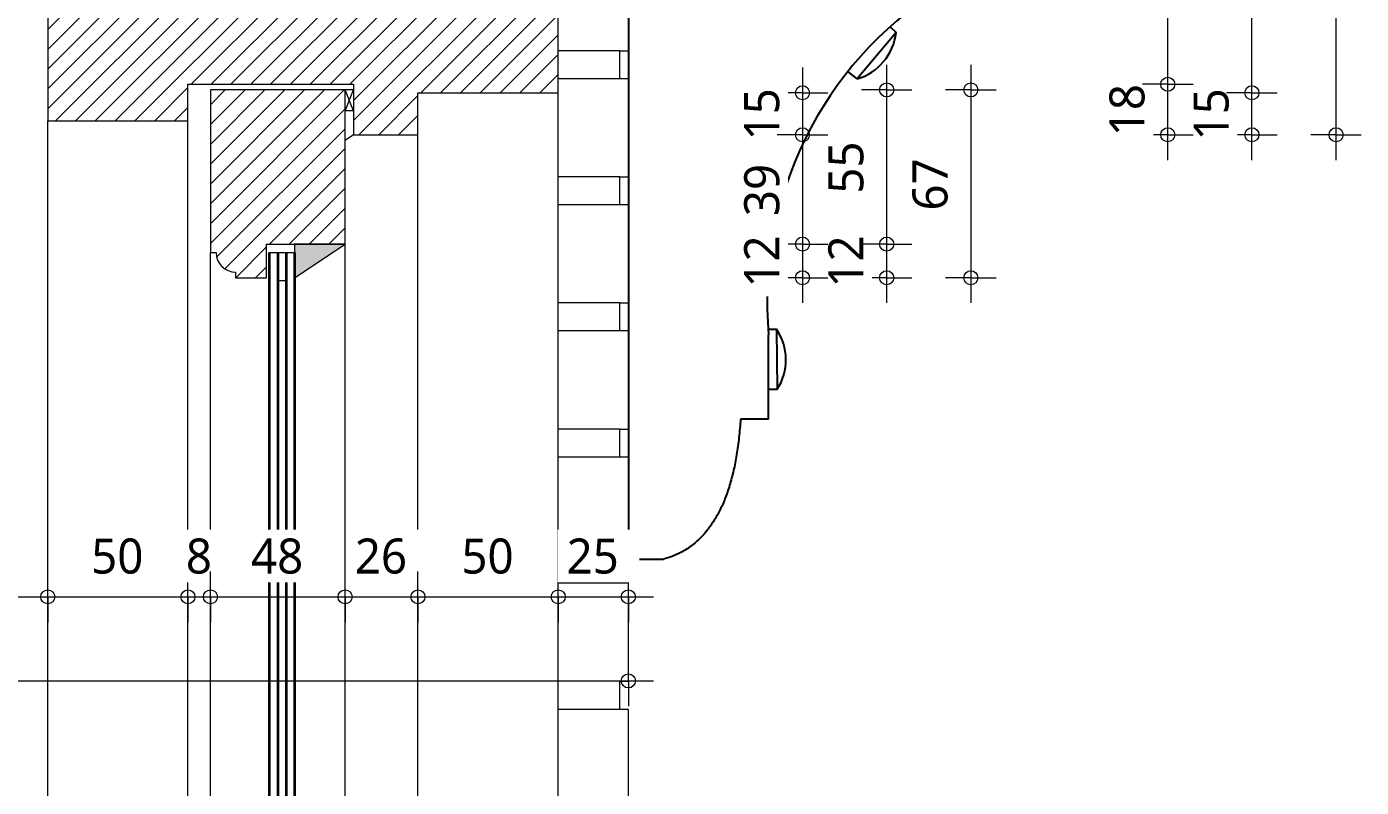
# Model space of a CAD drawing. Header units: millimetres. Extents: x 2125 to 5374, y 989 to 5495.
# Drawn here: x 4622.6 to 5098.4, y 4296.1 to 4567.5 of the extents above; entities that cross this region are included whole.
import ezdxf

# ---------------------------------------------------------------- set-up
doc = ezdxf.new("R2010")
doc.units = ezdxf.units.MM
for name, color, linetype, lineweight in [('A-ANNO-DIMS', 211, 'Continuous', 13), ('A-ANNO-DIMS-5', 211, 'Continuous', 13), ('A-DETL', 90, 'Continuous', 13), ('A-DETL-GENF', 92, 'Continuous', 18)]:
    doc.layers.add(name, color=color, linetype=linetype, lineweight=lineweight)
doc.styles.add('Segoe UI_2', font='segoeui.ttf', dxfattribs={"height": 12.5})
doc.dimstyles.new('2_5_mm', dxfattribs={"dimscale": 304.8, "dimtxt": 13.092049, "dimasz": 0.016404, "dimexe": 0.029528, "dimexo": 0.0625, "dimgap": 0.014764, "dimtad": 1, "dimdec": 0, "dimzin": 0, "dimdsep": 46, "dimtxsty": 'Segoe UI_2', "dimblk1": 'DOTBLANK', "dimblk2": 'DOTBLANK', "dimsah": 1, "dimcen": 0.09, "dimdle": 0.029528, "dimazin": 0, "dimtfac": 1, "dimtdec": 4, "dimtix": 1, "dimtmove": 0, "dimatfit": 3, "dimfxl": 0.029528, "dimfxlon": 1, "dimtvp": 1, "dimtfill": 1, "dimtolj": 1, "dimtzin": 0, "dimarcsym": 2})
pattern_1 = [(45, (0, 0), (-3.535534, 3.535534), [])]

# ---------------------------------------------------------------- blocks, each defined once
blk = doc.blocks.new('DIMBLOCK73-Details Restauratie 1-5')
at = {"layer": 'A-ANNO-DIMS-5'}
for p, q in [((4547.1, 4364.05), (4547.1, 4373.05)), ((4630.1, 4364.05), (4630.1, 4373.05)), ((4547.1, 4364.05), (4630.1, 4364.05)), ((4547.1, 4364.05), (4547.1, 4355.05)), ((4630.1, 4364.05), (4630.1, 4355.05))]:
    blk.add_line(p, q, dxfattribs=at)
for centre in [(4547.1, 4364.05), (4630.1, 4364.05)]:
    blk.add_circle(centre, 2.5, dxfattribs=at)
at = {"layer": 'A-ANNO-DIMS-5', "color": 0, "insert": (4579.08, 4384.86), "char_height": 12.5, "width": 22.8516, "attachment_point": 1, "line_spacing_factor": 1.142579, "style": 'Segoe UI_2', "bg_fill": 3, "box_fill_scale": 1.25, "bg_fill_color": 9, "bg_fill_true_color": 13158600, "bg_fill_transparency": 0}
blk.add_mtext('83', dxfattribs=at)
blk = doc.blocks.new('_DotBlank')
at = {"color": 0, "linetype": 'ByBlock', "lineweight": -2}
blk.add_line((-0.5, 0), (-1, 0), dxfattribs=at)
blk.add_circle((0, 0), 0.5, dxfattribs=at)
blk = doc.blocks.new('DIMBLOCK74-Details Restauratie 1-5')
at = {"layer": 'A-ANNO-DIMS-5'}
for p, q in [((4630.1, 4364.05), (4630.1, 4373.05)), ((4680.1, 4364.05), (4680.1, 4373.05)), ((4630.1, 4364.05), (4680.1, 4364.05)), ((4630.1, 4364.05), (4630.1, 4355.05)), ((4680.1, 4364.05), (4680.1, 4355.05))]:
    blk.add_line(p, q, dxfattribs=at)
for centre in [(4630.1, 4364.05), (4680.1, 4364.05)]:
    blk.add_circle(centre, 2.5, dxfattribs=at)
at = {"layer": 'A-ANNO-DIMS-5', "color": 0, "insert": (4645.58, 4384.86), "char_height": 12.5, "width": 22.8516, "attachment_point": 1, "line_spacing_factor": 1.142579, "style": 'Segoe UI_2', "bg_fill": 3, "box_fill_scale": 1.25, "bg_fill_color": 9, "bg_fill_true_color": 13158600, "bg_fill_transparency": 0}
blk.add_mtext('50', dxfattribs=at)
blk = doc.blocks.new('DIMBLOCK75-Details Restauratie 1-5')
at = {"layer": 'A-ANNO-DIMS-5'}
for p, q in [((4680.1, 4364.05), (4680.1, 4373.05)), ((4688.1, 4364.05), (4688.1, 4373.05)), ((4680.1, 4364.05), (4688.1, 4364.05)), ((4680.1, 4364.05), (4680.1, 4355.05)), ((4688.1, 4364.05), (4688.1, 4355.05))]:
    blk.add_line(p, q, dxfattribs=at)
for centre in [(4680.1, 4364.05), (4688.1, 4364.05)]:
    blk.add_circle(centre, 2.5, dxfattribs=at)
at = {"layer": 'A-ANNO-DIMS-5', "color": 0, "insert": (4679.34, 4384.86), "char_height": 12.5, "width": 11.4258, "attachment_point": 1, "line_spacing_factor": 1.142579, "style": 'Segoe UI_2', "bg_fill": 3, "box_fill_scale": 1.25, "bg_fill_color": 9, "bg_fill_true_color": 13158600, "bg_fill_transparency": 0}
blk.add_mtext('8', dxfattribs=at)
blk = doc.blocks.new('DIMBLOCK76-Details Restauratie 1-5')
at = {"layer": 'A-ANNO-DIMS-5'}
for p, q in [((4688.1, 4364.05), (4688.1, 4373.05)), ((4736.1, 4364.05), (4736.1, 4373.05)), ((4688.1, 4364.05), (4736.1, 4364.05)), ((4688.1, 4364.05), (4688.1, 4355.05)), ((4736.1, 4364.05), (4736.1, 4355.05))]:
    blk.add_line(p, q, dxfattribs=at)
for centre in [(4688.1, 4364.05), (4736.1, 4364.05)]:
    blk.add_circle(centre, 2.5, dxfattribs=at)
at = {"layer": 'A-ANNO-DIMS-5', "color": 0, "insert": (4702.58, 4384.86), "char_height": 12.5, "width": 22.8516, "attachment_point": 1, "line_spacing_factor": 1.142579, "style": 'Segoe UI_2', "bg_fill": 3, "box_fill_scale": 1.25, "bg_fill_color": 9, "bg_fill_true_color": 13158600, "bg_fill_transparency": 0}
blk.add_mtext('48', dxfattribs=at)
blk = doc.blocks.new('DIMBLOCK77-Details Restauratie 1-5')
at = {"layer": 'A-ANNO-DIMS-5'}
for p, q in [((4736.1, 4364.05), (4736.1, 4373.05)), ((4762.1, 4364.05), (4762.1, 4373.05)), ((4736.1, 4364.05), (4762.1, 4364.05)), ((4736.1, 4364.05), (4736.1, 4355.05)), ((4762.1, 4364.05), (4762.1, 4355.05))]:
    blk.add_line(p, q, dxfattribs=at)
for centre in [(4736.1, 4364.05), (4762.1, 4364.05)]:
    blk.add_circle(centre, 2.5, dxfattribs=at)
at = {"layer": 'A-ANNO-DIMS-5', "color": 0, "insert": (4739.58, 4384.86), "char_height": 12.5, "width": 22.8516, "attachment_point": 1, "line_spacing_factor": 1.142579, "style": 'Segoe UI_2', "bg_fill": 3, "box_fill_scale": 1.25, "bg_fill_color": 9, "bg_fill_true_color": 13158600, "bg_fill_transparency": 0}
blk.add_mtext('26', dxfattribs=at)
blk = doc.blocks.new('DIMBLOCK78-Details Restauratie 1-5')
at = {"layer": 'A-ANNO-DIMS-5'}
for p, q in [((4762.1, 4364.05), (4762.1, 4373.05)), ((4812.1, 4364.05), (4812.1, 4373.05)), ((4762.1, 4364.05), (4812.1, 4364.05)), ((4762.1, 4364.05), (4762.1, 4355.05)), ((4812.1, 4364.05), (4812.1, 4355.05))]:
    blk.add_line(p, q, dxfattribs=at)
for centre in [(4762.1, 4364.05), (4812.1, 4364.05)]:
    blk.add_circle(centre, 2.5, dxfattribs=at)
at = {"layer": 'A-ANNO-DIMS-5', "color": 0, "insert": (4777.58, 4384.86), "char_height": 12.5, "width": 22.8516, "attachment_point": 1, "line_spacing_factor": 1.142579, "style": 'Segoe UI_2', "bg_fill": 3, "box_fill_scale": 1.25, "bg_fill_color": 9, "bg_fill_true_color": 13158600, "bg_fill_transparency": 0}
blk.add_mtext('50', dxfattribs=at)
blk = doc.blocks.new('DIMBLOCK79-Details Restauratie 1-5')
at = {"layer": 'A-ANNO-DIMS-5'}
for p, q in [((4812.1, 4364.05), (4812.1, 4373.05)), ((4837.1, 4364.05), (4837.1, 4373.05)), ((4812.1, 4364.05), (4846.1, 4364.05)), ((4812.1, 4364.05), (4812.1, 4355.05)), ((4837.1, 4364.05), (4837.1, 4355.05))]:
    blk.add_line(p, q, dxfattribs=at)
for centre in [(4812.1, 4364.05), (4837.1, 4364.05)]:
    blk.add_circle(centre, 2.5, dxfattribs=at)
at = {"layer": 'A-ANNO-DIMS-5', "color": 0, "insert": (4815.08, 4384.86), "char_height": 12.5, "width": 22.8516, "attachment_point": 1, "line_spacing_factor": 1.142579, "style": 'Segoe UI_2', "bg_fill": 3, "box_fill_scale": 1.25, "bg_fill_color": 9, "bg_fill_true_color": 13158600, "bg_fill_transparency": 0}
blk.add_mtext('25', dxfattribs=at)
blk = doc.blocks.new('DIMBLOCK80-Details Restauratie 1-5')
at = {"layer": 'A-ANNO-DIMS-5'}
for p, q in [((4358.1, 4334.05), (4358.1, 4343.05)), ((4837.1, 4334.05), (4837.1, 4343.05)), ((4349.1, 4334.05), (4846.1, 4334.05)), ((4358.1, 4334.05), (4358.1, 4325.05)), ((4837.1, 4334.05), (4837.1, 4325.05))]:
    blk.add_line(p, q, dxfattribs=at)
for centre in [(4358.1, 4334.05), (4837.1, 4334.05)]:
    blk.add_circle(centre, 2.5, dxfattribs=at)
at = {"layer": 'A-ANNO-DIMS-5', "color": 0, "insert": (4583.32, 4354.86), "char_height": 12.5, "width": 34.2774, "attachment_point": 1, "line_spacing_factor": 1.142579, "style": 'Segoe UI_2', "bg_fill": 3, "box_fill_scale": 1.25, "bg_fill_color": 9, "bg_fill_true_color": 13158600, "bg_fill_transparency": 0}
blk.add_mtext('479', dxfattribs=at)
blk = doc.blocks.new('DIMBLOCK148-Details Restauratie 1-5')
at = {"layer": 'A-ANNO-DIMS-5'}
for p, q in [((5059.41, 4543.91), (5050.41, 4543.91)), ((5059.41, 4519.91), (5059.41, 4543.91)), ((5059.41, 4543.91), (5068.41, 4543.91)), ((5059.41, 4528.91), (5050.41, 4528.91)), ((5059.41, 4528.91), (5068.41, 4528.91))]:
    blk.add_line(p, q, dxfattribs=at)
for centre in [(5059.41, 4543.91), (5059.41, 4528.91)]:
    blk.add_circle(centre, 2.5, dxfattribs=at)
at = {"layer": 'A-ANNO-DIMS-5', "color": 0, "insert": (5038.61, 4526.89), "char_height": 12.5, "width": 22.8516, "attachment_point": 1, "rotation": 90, "line_spacing_factor": 1.142579, "style": 'Segoe UI_2', "bg_fill": 3, "box_fill_scale": 1.25, "bg_fill_color": 9, "bg_fill_true_color": 13158600, "bg_fill_transparency": 0}
blk.add_mtext('15', dxfattribs=at)
blk = doc.blocks.new('DIMBLOCK149-Details Restauratie 1-5')
at = {"layer": 'A-ANNO-DIMS-5'}
for p, q in [((5059.41, 4543.91), (5059.41, 4652.91)), ((5059.41, 4643.91), (5050.41, 4643.91)), ((5059.41, 4643.91), (5068.41, 4643.91)), ((5059.41, 4543.91), (5050.41, 4543.91)), ((5059.41, 4543.91), (5068.41, 4543.91))]:
    blk.add_line(p, q, dxfattribs=at)
for centre in [(5059.41, 4643.91), (5059.41, 4543.91)]:
    blk.add_circle(centre, 2.5, dxfattribs=at)
at = {"layer": 'A-ANNO-DIMS-5', "color": 0, "insert": (5038.61, 4579.63), "char_height": 12.5, "width": 34.2774, "attachment_point": 1, "rotation": 90, "line_spacing_factor": 1.142579, "style": 'Segoe UI_2', "bg_fill": 3, "box_fill_scale": 1.25, "bg_fill_color": 9, "bg_fill_true_color": 13158600, "bg_fill_transparency": 0}
blk.add_mtext('100', dxfattribs=at)
blk = doc.blocks.new('DIMBLOCK150-Details Restauratie 1-5')
at = {"layer": 'A-ANNO-DIMS-5'}
for p, q in [((5089.41, 4519.91), (5089.41, 4652.91)), ((5089.41, 4643.91), (5080.41, 4643.91)), ((5089.41, 4643.91), (5098.41, 4643.91)), ((5089.41, 4528.91), (5080.41, 4528.91)), ((5089.41, 4528.91), (5098.41, 4528.91))]:
    blk.add_line(p, q, dxfattribs=at)
for centre in [(5089.41, 4643.91), (5089.41, 4528.91)]:
    blk.add_circle(centre, 2.5, dxfattribs=at)
at = {"layer": 'A-ANNO-DIMS-5', "color": 0, "insert": (5068.61, 4572.13), "char_height": 12.5, "width": 34.2774, "attachment_point": 1, "rotation": 90, "line_spacing_factor": 1.142579, "style": 'Segoe UI_2', "bg_fill": 3, "box_fill_scale": 1.25, "bg_fill_color": 9, "bg_fill_true_color": 13158600, "bg_fill_transparency": 0}
blk.add_mtext('115', dxfattribs=at)
blk = doc.blocks.new('DIMBLOCK151-Details Restauratie 1-5')
at = {"layer": 'A-ANNO-DIMS-5'}
for p, q in [((5029.41, 4546.91), (5020.41, 4546.91)), ((5029.41, 4519.91), (5029.41, 4546.91)), ((5029.41, 4546.91), (5038.41, 4546.91)), ((5029.41, 4528.91), (5020.41, 4528.91)), ((5029.41, 4528.91), (5038.41, 4528.91))]:
    blk.add_line(p, q, dxfattribs=at)
for centre in [(5029.41, 4546.91), (5029.41, 4528.91)]:
    blk.add_circle(centre, 2.5, dxfattribs=at)
at = {"layer": 'A-ANNO-DIMS-5', "color": 0, "insert": (5008.61, 4528.39), "char_height": 12.5, "width": 22.8516, "attachment_point": 1, "rotation": 90, "line_spacing_factor": 1.142579, "style": 'Segoe UI_2', "bg_fill": 3, "box_fill_scale": 1.25, "bg_fill_color": 9, "bg_fill_true_color": 13158600, "bg_fill_transparency": 0}
blk.add_mtext('18', dxfattribs=at)
blk = doc.blocks.new('DIMBLOCK152-Details Restauratie 1-5')
at = {"layer": 'A-ANNO-DIMS-5'}
for p, q in [((5029.41, 4546.91), (5029.41, 4652.91)), ((5029.41, 4643.91), (5020.41, 4643.91)), ((5029.41, 4643.91), (5038.41, 4643.91)), ((5029.41, 4546.91), (5020.41, 4546.91)), ((5029.41, 4546.91), (5038.41, 4546.91))]:
    blk.add_line(p, q, dxfattribs=at)
for centre in [(5029.41, 4643.91), (5029.41, 4546.91)]:
    blk.add_circle(centre, 2.5, dxfattribs=at)
at = {"layer": 'A-ANNO-DIMS-5', "color": 0, "insert": (5008.61, 4585.89), "char_height": 12.5, "width": 22.8516, "attachment_point": 1, "rotation": 90, "line_spacing_factor": 1.142579, "style": 'Segoe UI_2', "bg_fill": 3, "box_fill_scale": 1.25, "bg_fill_color": 9, "bg_fill_true_color": 13158600, "bg_fill_transparency": 0}
blk.add_mtext('97', dxfattribs=at)
blk = doc.blocks.new('DIMBLOCK153-Details Restauratie 1-5')
at = {"layer": 'A-ANNO-DIMS-5'}
for p, q in [((4959.2, 4553.91), (4959.2, 4468.91)), ((4959.2, 4544.91), (4950.2, 4544.91)), ((4959.2, 4544.91), (4968.2, 4544.91)), ((4959.2, 4477.91), (4950.2, 4477.91)), ((4959.2, 4477.91), (4968.2, 4477.91))]:
    blk.add_line(p, q, dxfattribs=at)
for centre in [(4959.2, 4544.91), (4959.2, 4477.91)]:
    blk.add_circle(centre, 2.5, dxfattribs=at)
at = {"layer": 'A-ANNO-DIMS-5', "color": 0, "insert": (4938.39, 4501.89), "char_height": 12.5, "width": 22.8516, "attachment_point": 1, "rotation": 90, "line_spacing_factor": 1.142579, "style": 'Segoe UI_2', "bg_fill": 3, "box_fill_scale": 1.25, "bg_fill_color": 9, "bg_fill_true_color": 13158600, "bg_fill_transparency": 0}
blk.add_mtext('67', dxfattribs=at)
blk = doc.blocks.new('DIMBLOCK154-Details Restauratie 1-5')
at = {"layer": 'A-ANNO-DIMS-5'}
for p, q in [((4929.2, 4489.91), (4920.2, 4489.91)), ((4929.2, 4468.91), (4929.2, 4489.91)), ((4929.2, 4489.91), (4938.2, 4489.91)), ((4929.2, 4477.91), (4920.2, 4477.91)), ((4929.2, 4477.91), (4938.2, 4477.91))]:
    blk.add_line(p, q, dxfattribs=at)
for centre in [(4929.2, 4489.91), (4929.2, 4477.91)]:
    blk.add_circle(centre, 2.5, dxfattribs=at)
at = {"layer": 'A-ANNO-DIMS-5', "color": 0, "insert": (4908.39, 4474.39), "char_height": 12.5, "width": 22.8516, "attachment_point": 1, "rotation": 90, "line_spacing_factor": 1.142579, "style": 'Segoe UI_2', "bg_fill": 3, "box_fill_scale": 1.25, "bg_fill_color": 9, "bg_fill_true_color": 13158600, "bg_fill_transparency": 0}
blk.add_mtext('12', dxfattribs=at)
blk = doc.blocks.new('DIMBLOCK155-Details Restauratie 1-5')
at = {"layer": 'A-ANNO-DIMS-5'}
for p, q in [((4929.2, 4489.91), (4929.2, 4553.91)), ((4929.2, 4544.91), (4920.2, 4544.91)), ((4929.2, 4544.91), (4938.2, 4544.91)), ((4929.2, 4489.91), (4920.2, 4489.91)), ((4929.2, 4489.91), (4938.2, 4489.91))]:
    blk.add_line(p, q, dxfattribs=at)
for centre in [(4929.2, 4544.91), (4929.2, 4489.91)]:
    blk.add_circle(centre, 2.5, dxfattribs=at)
at = {"layer": 'A-ANNO-DIMS-5', "color": 0, "insert": (4908.39, 4507.89), "char_height": 12.5, "width": 22.8516, "attachment_point": 1, "rotation": 90, "line_spacing_factor": 1.142579, "style": 'Segoe UI_2', "bg_fill": 3, "box_fill_scale": 1.25, "bg_fill_color": 9, "bg_fill_true_color": 13158600, "bg_fill_transparency": 0}
blk.add_mtext('55', dxfattribs=at)
blk = doc.blocks.new('DIMBLOCK156-Details Restauratie 1-5')
at = {"layer": 'A-ANNO-DIMS-5'}
for p, q in [((4899.2, 4552.91), (4899.2, 4528.91)), ((4899.2, 4543.91), (4890.2, 4543.91)), ((4899.2, 4543.91), (4908.2, 4543.91)), ((4899.2, 4528.91), (4890.2, 4528.91)), ((4899.2, 4528.91), (4908.2, 4528.91))]:
    blk.add_line(p, q, dxfattribs=at)
for centre in [(4899.2, 4543.91), (4899.2, 4528.91)]:
    blk.add_circle(centre, 2.5, dxfattribs=at)
at = {"layer": 'A-ANNO-DIMS-5', "color": 0, "insert": (4878.39, 4526.89), "char_height": 12.5, "width": 22.8516, "attachment_point": 1, "rotation": 90, "line_spacing_factor": 1.142579, "style": 'Segoe UI_2', "bg_fill": 3, "box_fill_scale": 1.25, "bg_fill_color": 9, "bg_fill_true_color": 13158600, "bg_fill_transparency": 0}
blk.add_mtext('15', dxfattribs=at)
blk = doc.blocks.new('DIMBLOCK157-Details Restauratie 1-5')
at = {"layer": 'A-ANNO-DIMS-5'}
for p, q in [((4899.2, 4528.91), (4890.2, 4528.91)), ((4899.2, 4528.91), (4899.2, 4489.91)), ((4899.2, 4528.91), (4908.2, 4528.91)), ((4899.2, 4489.91), (4890.2, 4489.91)), ((4899.2, 4489.91), (4908.2, 4489.91))]:
    blk.add_line(p, q, dxfattribs=at)
for centre in [(4899.2, 4528.91), (4899.2, 4489.91)]:
    blk.add_circle(centre, 2.5, dxfattribs=at)
at = {"layer": 'A-ANNO-DIMS-5', "color": 0, "insert": (4878.39, 4499.89), "char_height": 12.5, "width": 22.8516, "attachment_point": 1, "rotation": 90, "line_spacing_factor": 1.142579, "style": 'Segoe UI_2', "bg_fill": 3, "box_fill_scale": 1.25, "bg_fill_color": 9, "bg_fill_true_color": 13158600, "bg_fill_transparency": 0}
blk.add_mtext('39', dxfattribs=at)
blk = doc.blocks.new('DIMBLOCK158-Details Restauratie 1-5')
at = {"layer": 'A-ANNO-DIMS-5'}
for p, q in [((4899.2, 4489.91), (4890.2, 4489.91)), ((4899.2, 4489.91), (4899.2, 4468.91)), ((4899.2, 4489.91), (4908.2, 4489.91)), ((4899.2, 4477.91), (4890.2, 4477.91)), ((4899.2, 4477.91), (4908.2, 4477.91))]:
    blk.add_line(p, q, dxfattribs=at)
for centre in [(4899.2, 4489.91), (4899.2, 4477.91)]:
    blk.add_circle(centre, 2.5, dxfattribs=at)
at = {"layer": 'A-ANNO-DIMS-5', "color": 0, "insert": (4878.39, 4474.39), "char_height": 12.5, "width": 22.8516, "attachment_point": 1, "rotation": 90, "line_spacing_factor": 1.142579, "style": 'Segoe UI_2', "bg_fill": 3, "box_fill_scale": 1.25, "bg_fill_color": 9, "bg_fill_true_color": 13158600, "bg_fill_transparency": 0}
blk.add_mtext('12', dxfattribs=at)

msp = doc.modelspace()

# ---------------------------------------------------------------- hatches: boundary and pattern name
at = {"layer": 'A-DETL-GENF', "lineweight": 13}
h = msp.add_hatch(dxfattribs=at)
h.set_pattern_fill('FP_10', color=250, style=0, pattern_type=2)
h.set_pattern_definition(pattern_1)
h.paths.add_polyline_path([(4762.1, 4528.908), (4762.1, 4543.908), (4812.1, 4543.908), (4812.1, 4643.908), (4630.1, 4643.908), (4630.1, 4533.908), (4680.1, 4533.908), (4680.1, 4546.908), (4739.1, 4546.908), (4739.1, 4528.908)])
h = msp.add_hatch(dxfattribs=at)
h.set_pattern_fill('FP_10', color=250, style=0, pattern_type=2)
h.set_pattern_definition(pattern_1)
h.paths.add_polyline_path([(4708.1, 4477.908), (4708.1, 4489.908), (4736.1, 4489.908), (4736.1, 4544.908), (4688.1, 4544.908), (4688.1, 4486.908), (4690.1, 4486.908), (4690.338, 4485.097), (4691.038, 4483.408), (4692.15, 4481.959), (4693.6, 4480.846), (4695.288, 4480.147), (4697.1, 4479.908), (4697.1, 4477.908)])
at = {"layer": 'A-DETL-GENF'}
msp.add_hatch(color=254, dxfattribs=at).paths.add_polyline_path([(4718.1, 4477.908), (4736.1, 4489.908), (4718.1, 4489.908)])

# ---------------------------------------------------------------- linework, layer by layer
at = {"layer": 'A-DETL', "lineweight": 18}
for p, q in [((4630.1, 4643.908), (4630.1, 4533.908)), ((4812.1, 4543.908), (4812.1, 4643.908)), ((4680.1, 4533.908), (4680.1, 4546.908)), ((4680.1, 4546.908), (4739.1, 4546.908)), ((4736.1, 4544.908), (4688.1, 4544.908)), ((4688.1, 4544.908), (4688.1, 4486.908)), ((4736.1, 4489.908), (4736.1, 4544.908)), ((4736.1, 4537.408), (4736.1, 4544.908)), ((4739.1, 4537.408), (4736.1, 4544.908)), ((4736.1, 4537.408), (4739.1, 4544.908)), ((4739.1, 4544.908), (4736.1, 4544.908)), ((4739.1, 4546.908), (4739.1, 4528.908)), ((4739.1, 4544.908), (4739.1, 4537.408)), ((4762.1, 4528.908), (4762.1, 4543.908)), ((4762.1, 4543.908), (4812.1, 4543.908)), ((4739.1, 4537.408), (4736.1, 4537.408)), ((4630.1, 4533.908), (4680.1, 4533.908)), ((4739.1, 4528.908), (4736.1, 4526.808)), ((4739.1, 4528.908), (4762.1, 4528.908)), ((4708.1, 4477.908), (4708.1, 4489.908)), ((4708.1, 4489.908), (4736.1, 4489.908)), ((4736.1, 4489.908), (4718.1, 4489.908)), ((4718.1, 4489.908), (4718.1, 4477.908)), ((4718.1, 4477.908), (4736.1, 4489.908)), ((4688.1, 4486.908), (4690.1, 4486.908)), ((4709.1, 4486.908), (4718.1, 4486.908)), ((4697.1, 4479.908), (4697.1, 4477.908)), ((4697.1, 4477.908), (4708.1, 4477.908))]:
    msp.add_line(p, q, dxfattribs=at)
at = {"layer": 'A-DETL', "lineweight": 25}
for p, q in [((4837.1, 4643.908), (4837.1, 4377.479)), ((4932.535, 4565.358), (4918.674, 4548.839)), ((4930.414, 4567.479), (4932.535, 4565.358)), ((4918.674, 4548.839), (4915.358, 4551.476)), ((4886.931, 4459.591), (4889.907, 4459.591)), ((4889.907, 4459.591), (4890.169, 4438.028)), ((4887.1, 4427.479), (4887.1, 4457.479)), ((4890.169, 4438.028), (4887.1, 4438.028)), ((4887.1, 4427.479), (4877.1, 4427.479)), ((4837.1, 4377.479), (4849.6, 4377.479))]:
    msp.add_line(p, q, dxfattribs=at)
at = {"layer": 'A-DETL'}
for p, q in [((4837.1, 4558.908), (4837.1, 4593.908)), ((4834.1, 4558.908), (4812.1, 4558.908)), ((4834.1, 4548.908), (4834.1, 4558.908)), ((4834.1, 4558.908), (4837.1, 4558.908)), ((4834.1, 4548.908), (4812.1, 4548.908)), ((4812.1, 3168.828), (4812.1, 4548.908)), ((4837.1, 4548.908), (4834.1, 4548.908)), ((4837.1, 4513.908), (4837.1, 4548.908)), ((4630.1, 3188.828), (4630.1, 4533.908)), ((4680.1, 4107.496), (4680.1, 4533.908)), ((4762.1, 3185.955), (4762.1, 4533.828)), ((4834.1, 4513.908), (4812.1, 4513.908)), ((4834.1, 4503.908), (4834.1, 4513.908)), ((4834.1, 4513.908), (4837.1, 4513.908)), ((4834.1, 4503.908), (4812.1, 4503.908)), ((4837.1, 4503.908), (4834.1, 4503.908)), ((4837.1, 4468.908), (4837.1, 4503.908)), ((4736.1, 4101.496), (4736.1, 4489.908)), ((4688.1, 4109.092), (4688.1, 4486.908)), ((4712.1, 4476.908), (4715.1, 4476.908)), ((4834.1, 4468.908), (4812.1, 4468.908)), ((4834.1, 4458.908), (4834.1, 4468.908)), ((4834.1, 4468.908), (4837.1, 4468.908)), ((4834.1, 4458.908), (4812.1, 4458.908)), ((4837.1, 4458.908), (4834.1, 4458.908)), ((4837.1, 4423.908), (4837.1, 4458.908)), ((4834.1, 4423.908), (4812.1, 4423.908)), ((4834.1, 4413.908), (4834.1, 4423.908)), ((4834.1, 4423.908), (4837.1, 4423.908)), ((4834.1, 4413.908), (4812.1, 4413.908)), ((4837.1, 4413.908), (4834.1, 4413.908)), ((4837.1, 4378.908), (4837.1, 4413.908)), ((4834.1, 4378.908), (4812.1, 4378.908)), ((4834.1, 4368.908), (4834.1, 4378.908)), ((4834.1, 4378.908), (4837.1, 4378.908)), ((4834.1, 4368.908), (4812.1, 4368.908)), ((4837.1, 4368.908), (4834.1, 4368.908)), ((4837.1, 4333.908), (4837.1, 4368.908)), ((4834.1, 4333.908), (4812.1, 4333.908)), ((4834.1, 4323.908), (4834.1, 4333.908)), ((4834.1, 4333.908), (4837.1, 4333.908)), ((4834.1, 4323.908), (4812.1, 4323.908)), ((4837.1, 4323.908), (4834.1, 4323.908)), ((4837.1, 4288.908), (4837.1, 4323.908))]:
    msp.add_line(p, q, dxfattribs=at)
at = {"layer": 'A-DETL', "lineweight": 35}
for p, q in [((4709.1, 4486.908), (4709.1, 4104.746)), ((4712.1, 4486.908), (4712.1, 4104.746)), ((4715.1, 4486.908), (4715.1, 4104.746)), ((4718.1, 4486.908), (4718.1, 4104.746))]:
    msp.add_line(p, q, dxfattribs=at)
at = {"layer": 'A-DETL', "lineweight": 25}
for centre, radius, start, end in [((5018.971, 4469.081), 132.38, 122.66991, 185.02784), ((4913.173, 4567.53), 19.484, 286.40091, 353.59909), ((4873.81, 4448.612), 19.484, 327.09852, 34.2967)]:
    msp.add_arc(centre, radius, start, end, dxfattribs=at)
at = {"layer": 'A-DETL', "lineweight": 18}
msp.add_arc((4697.1, 4486.908), 7, 180, 270, dxfattribs=at)
at = {"layer": 'A-DETL', "lineweight": 25}
msp.add_open_spline([(4877.1, 4427.479), (4874.376, 4384.118), (4849.6, 4377.479)], degree=2, dxfattribs=at)

# ---------------------------------------------------------------- dimensions: what is measured, and where the dimension line sits
at = {"layer": 'A-ANNO-DIMS'}
dim = msp.add_linear_dim(base=(5059.414, 4543.908), p1=(5050.414, 4528.908), p2=(5050.414, 4543.908), angle=90, dimstyle='2_5_mm', override={"dimpost": '<>', "dimfxl": 15}, dxfattribs=at)
dim.commit()
dim.dimension.update_dxf_attribs({"geometry": 'DIMBLOCK148-Details Restauratie 1-5', "text_midpoint": (5048.416, 4536.408)})

# ---------------------------------------------------------------- next in the draw order: dimensions: what is measured, and where the dimension line sits
for base, p1, p2, override, picture, middle in [((5059.414, 4643.908), (5050.414, 4543.908), (5050.414, 4643.908), {"dimpost": '<>', "dimfxl": 100}, 'DIMBLOCK149-Details Restauratie 1-5', (5048.416, 4593.908)), ((4959.199, 4477.908), (4950.199, 4544.908), (4950.199, 4477.908), {"dimpost": '<>', "dimfxl": 67}, 'DIMBLOCK153-Details Restauratie 1-5', (4948.236, 4511.408))]:
    dim = msp.add_linear_dim(base=base, p1=p1, p2=p2, angle=90, dimstyle='2_5_mm', override=override, dxfattribs=at)
    dim.commit()
    dim.dimension.update_dxf_attribs({"geometry": picture, "text_midpoint": middle})
dim = msp.add_linear_dim(base=(4630.1, 4364.054), p1=(4547.1, 4373.054), p2=(4630.1, 4373.054), dimstyle='2_5_mm', override={"dimpost": '<>', "dimfxl": 83}, dxfattribs=at)
dim.commit()
dim.dimension.update_dxf_attribs({"geometry": 'DIMBLOCK73-Details Restauratie 1-5', "text_midpoint": (4588.6, 4375.017)})

# ---------------------------------------------------------------- next in the draw order: dimensions: what is measured, and where the dimension line sits
for base, p1, p2, override, picture, middle in [((5089.414, 4643.908), (5080.414, 4528.908), (5080.414, 4643.908), {"dimpost": '<>', "dimfxl": 115}, 'DIMBLOCK150-Details Restauratie 1-5', (5078.416, 4586.408)), ((5029.414, 4546.908), (5020.414, 4528.908), (5020.414, 4546.908), {"dimpost": '<>', "dimfxl": 18}, 'DIMBLOCK151-Details Restauratie 1-5', (5018.425, 4537.908)), ((4929.199, 4489.908), (4920.199, 4477.908), (4920.199, 4489.908), {"dimpost": '<>', "dimfxl": 12}, 'DIMBLOCK154-Details Restauratie 1-5', (4918.31, 4483.908))]:
    dim = msp.add_linear_dim(base=base, p1=p1, p2=p2, angle=90, dimstyle='2_5_mm', override=override, dxfattribs=at)
    dim.commit()
    dim.dimension.update_dxf_attribs({"geometry": picture, "text_midpoint": middle})
dim = msp.add_linear_dim(base=(4680.1, 4364.054), p1=(4630.1, 4373.054), p2=(4680.1, 4373.054), dimstyle='2_5_mm', override={"dimpost": '<>', "dimfxl": 50}, dxfattribs=at)
dim.commit()
dim.dimension.update_dxf_attribs({"geometry": 'DIMBLOCK74-Details Restauratie 1-5', "text_midpoint": (4655.1, 4375.017)})

# ---------------------------------------------------------------- next in the draw order: dimensions: what is measured, and where the dimension line sits
for base, p1, p2, override, picture, middle in [((5029.414, 4643.908), (5020.414, 4546.908), (5020.414, 4643.908), {"dimpost": '<>', "dimfxl": 97}, 'DIMBLOCK152-Details Restauratie 1-5', (5018.451, 4595.408)), ((4929.199, 4544.908), (4920.199, 4489.908), (4920.199, 4544.908), {"dimpost": '<>', "dimfxl": 55}, 'DIMBLOCK155-Details Restauratie 1-5', (4918.34, 4517.408))]:
    dim = msp.add_linear_dim(base=base, p1=p1, p2=p2, angle=90, dimstyle='2_5_mm', override=override, dxfattribs=at)
    dim.commit()
    dim.dimension.update_dxf_attribs({"geometry": picture, "text_midpoint": middle})
dim = msp.add_linear_dim(base=(4688.1, 4364.054), p1=(4680.1, 4373.054), p2=(4688.1, 4373.054), dimstyle='2_5_mm', override={"dimpost": '<>', "dimfxl": 8}, dxfattribs=at)
dim.commit()
dim.dimension.update_dxf_attribs({"geometry": 'DIMBLOCK75-Details Restauratie 1-5', "text_midpoint": (4684.1, 4375.009)})

# ---------------------------------------------------------------- next in the draw order: dimensions: what is measured, and where the dimension line sits
dim = msp.add_linear_dim(base=(4899.199, 4528.908), p1=(4890.199, 4543.908), p2=(4890.199, 4528.908), angle=90, dimstyle='2_5_mm', override={"dimpost": '<>', "dimfxl": 15}, dxfattribs=at)
dim.commit()
dim.dimension.update_dxf_attribs({"geometry": 'DIMBLOCK156-Details Restauratie 1-5', "text_midpoint": (4888.201, 4536.408)})
dim = msp.add_linear_dim(base=(4736.1, 4364.054), p1=(4688.1, 4373.054), p2=(4736.1, 4373.054), dimstyle='2_5_mm', override={"dimpost": '<>', "dimfxl": 48}, dxfattribs=at)
dim.commit()
dim.dimension.update_dxf_attribs({"geometry": 'DIMBLOCK76-Details Restauratie 1-5', "text_midpoint": (4712.1, 4375.009)})

# ---------------------------------------------------------------- next in the draw order: dimensions: what is measured, and where the dimension line sits
dim = msp.add_linear_dim(base=(4899.199, 4489.908), p1=(4890.199, 4528.908), p2=(4890.199, 4489.908), angle=90, dimstyle='2_5_mm', override={"dimpost": '<>', "dimfxl": 39}, dxfattribs=at)
dim.commit()
dim.dimension.update_dxf_attribs({"geometry": 'DIMBLOCK157-Details Restauratie 1-5', "text_midpoint": (4888.236, 4509.408)})
dim = msp.add_linear_dim(base=(4762.1, 4364.054), p1=(4736.1, 4373.054), p2=(4762.1, 4373.054), dimstyle='2_5_mm', override={"dimpost": '<>', "dimfxl": 26}, dxfattribs=at)
dim.commit()
dim.dimension.update_dxf_attribs({"geometry": 'DIMBLOCK77-Details Restauratie 1-5', "text_midpoint": (4749.1, 4375.017)})

# ---------------------------------------------------------------- next in the draw order: dimensions: what is measured, and where the dimension line sits
dim = msp.add_linear_dim(base=(4899.199, 4477.908), p1=(4890.199, 4489.908), p2=(4890.199, 4477.908), angle=90, dimstyle='2_5_mm', override={"dimpost": '<>', "dimfxl": 12}, dxfattribs=at)
dim.commit()
dim.dimension.update_dxf_attribs({"geometry": 'DIMBLOCK158-Details Restauratie 1-5', "text_midpoint": (4888.31, 4483.908)})
dim = msp.add_linear_dim(base=(4812.1, 4364.054), p1=(4762.1, 4373.054), p2=(4812.1, 4373.054), dimstyle='2_5_mm', override={"dimpost": '<>', "dimfxl": 50}, dxfattribs=at)
dim.commit()
dim.dimension.update_dxf_attribs({"geometry": 'DIMBLOCK78-Details Restauratie 1-5', "text_midpoint": (4787.1, 4375.017)})

# ---------------------------------------------------------------- next in the draw order: dimensions: what is measured, and where the dimension line sits
dim = msp.add_linear_dim(base=(4837.1, 4364.054), p1=(4812.1, 4373.054), p2=(4837.1, 4373.054), dimstyle='2_5_mm', override={"dimpost": '<>', "dimfxl": 25}, dxfattribs=at)
dim.commit()
dim.dimension.update_dxf_attribs({"geometry": 'DIMBLOCK79-Details Restauratie 1-5', "text_midpoint": (4824.6, 4375.017)})

# ---------------------------------------------------------------- next in the draw order: dimensions: what is measured, and where the dimension line sits
dim = msp.add_linear_dim(base=(4837.1, 4334.054), p1=(4358.1, 4343.054), p2=(4837.1, 4325.054), dimstyle='2_5_mm', override={"dimpost": '<>', "dimfxl": 479.338085}, dxfattribs=at)
dim.commit()
dim.dimension.update_dxf_attribs({"geometry": 'DIMBLOCK80-Details Restauratie 1-5', "text_midpoint": (4597.6, 4345.017)})

doc.saveas('drawing.dxf')
